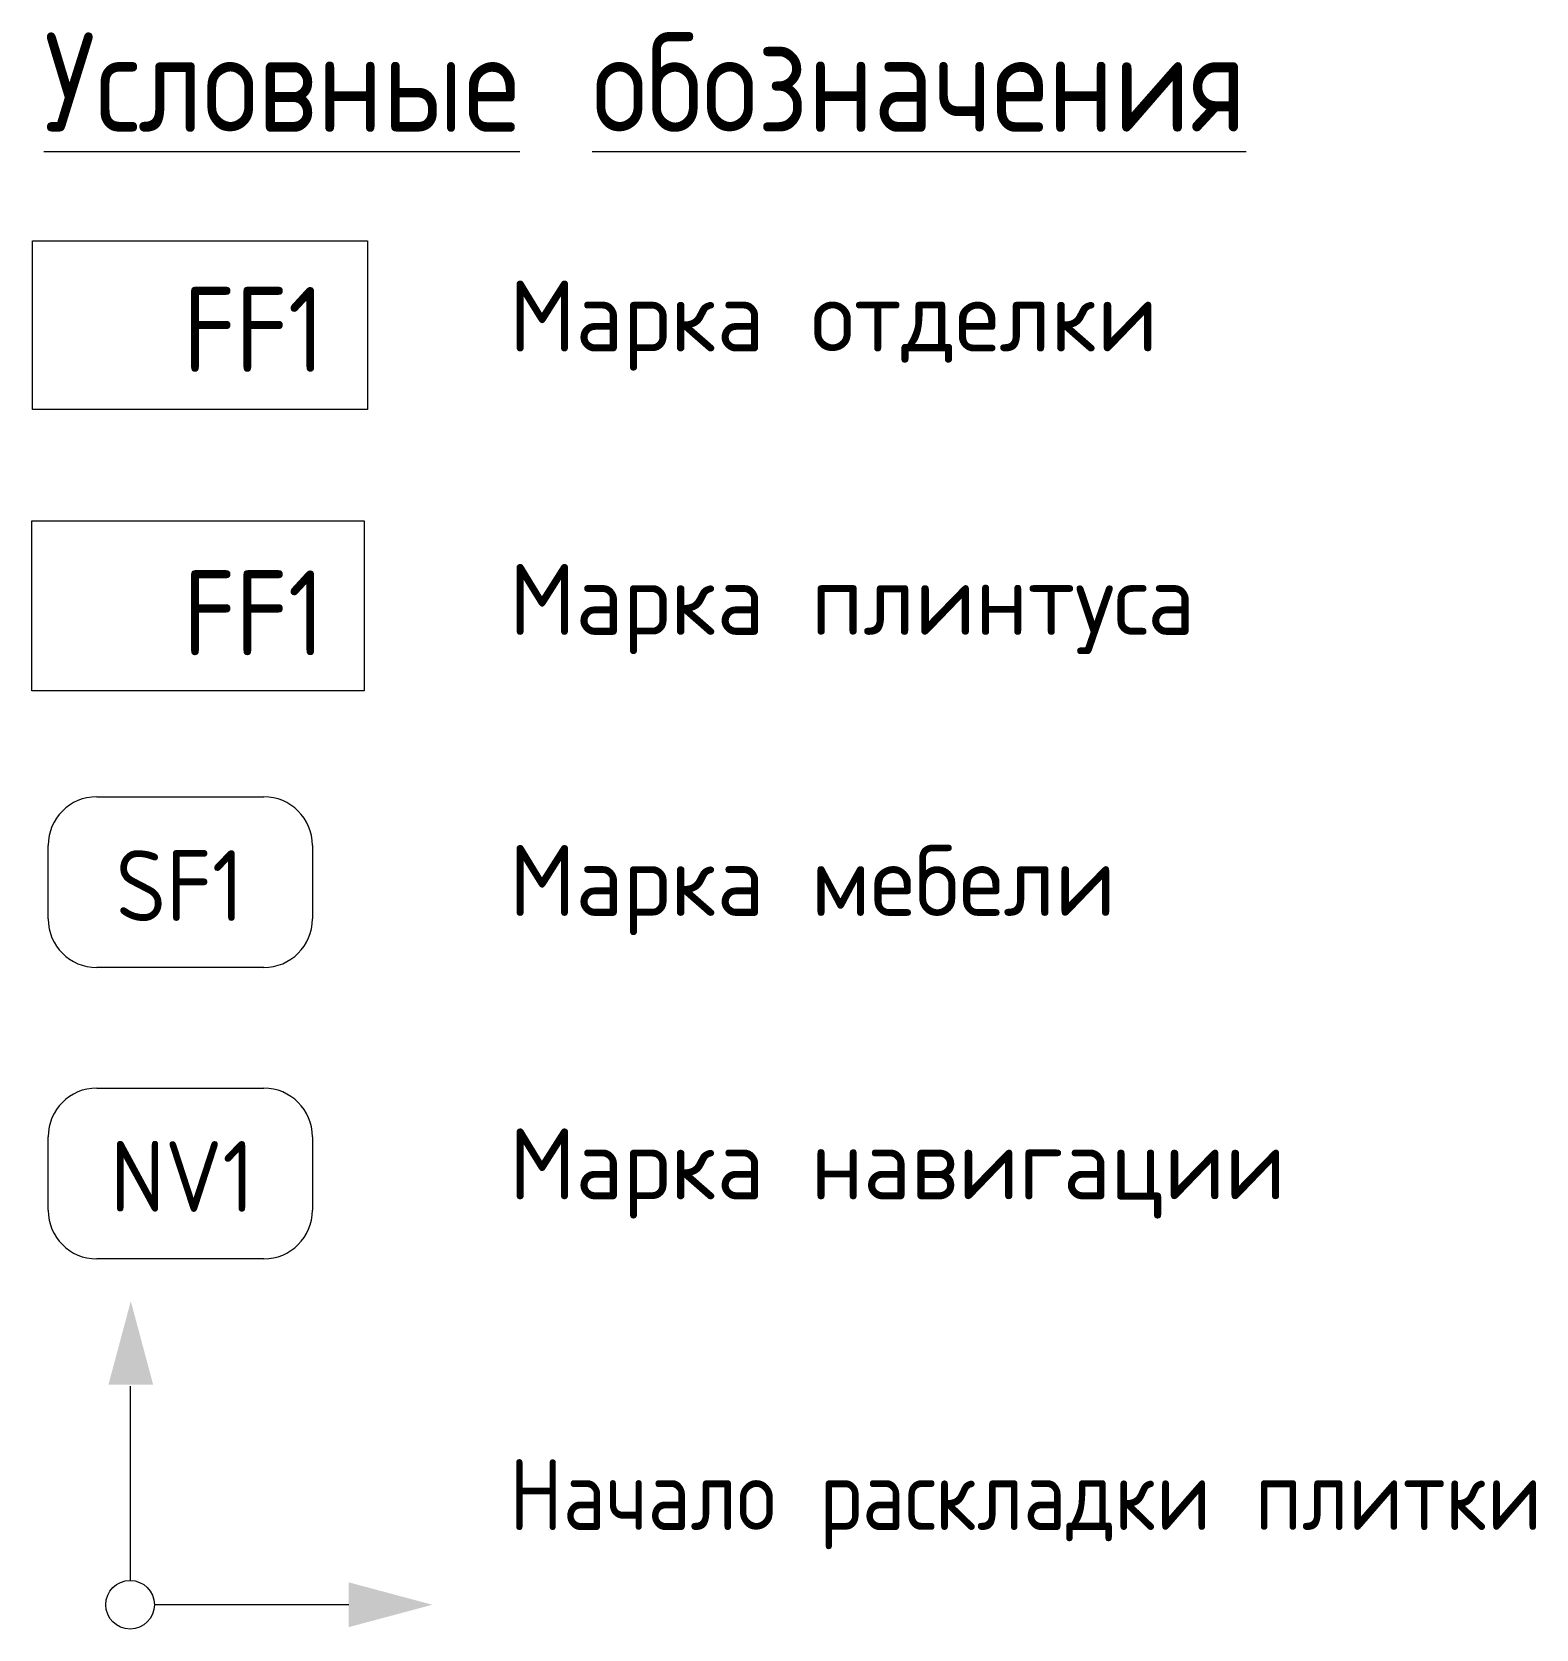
# Model space of a CAD drawing. Header units: millimetres. Extents: x 63432 to 177405, y -1987 to 27578.
# Drawn here: x 92908 to 96622, y -1987 to 1957 of the extents above; entities that cross this region are included whole.
import ezdxf

# ---------------------------------------------------------------- set-up
doc = ezdxf.new("R2010")
doc.units = ezdxf.units.MM
doc.layers.add('A-DETL', color=7, linetype='Continuous', lineweight=9)
doc.layers.add('G-ANNO-TEXT', color=7, linetype='Continuous', lineweight=9)
for name, color, linetype, lineweight, true_color in [('A-DETL-GENF-1', 1, 'Continuous', 9, 0xff0000), ('G-ANNO-TEXT-1', 7, 'Continuous', 9, 0x3c3c3c), ('G-ANNO-TEXT-2', 7, 'Continuous', 9, 0x008000), ('G-ANNO-TEXT-3', 1, 'Continuous', 9, 0xff0000)]:
    doc.layers.add(name, color=color, linetype=linetype, lineweight=lineweight, true_color=true_color)
doc.styles.add('GOST Common_1', font='GOST_Common.ttf', dxfattribs={"height": 175})
doc.styles.add('GOST Common_2', font='GOST_Common.ttf', dxfattribs={"width": 0.9, "height": 210})
doc.styles.add('GOST Common_3', font='GOST_Common.ttf', dxfattribs={"width": 0.9, "height": 245})
doc.styles.add('GOST Common_4', font='GOST_Common.ttf', dxfattribs={"width": 0.9, "height": 175})
doc.styles.add('ISOCPEUR_1', font='isocpeur.ttf', dxfattribs={"width": 0.9, "height": 175})

msp = doc.modelspace()

# ---------------------------------------------------------------- hatches: boundary and pattern name
at = {"layer": 'A-DETL-GENF-1'}
for points in [[(93096.9, -1383.9), (93207.5, -1383.9), (93152.2, -1177.4)], [(93690.5, -1982.5), (93896.9, -1927.2), (93690.5, -1871.9)]]:
    msp.add_hatch(color=256, dxfattribs=at).paths.add_polyline_path(points)

# ---------------------------------------------------------------- linework, layer by layer
at = {"layer": 'A-DETL'}
for p, q in [((92908.1, 750.1), (93728.1, 750.1)), ((92908.1, 330.1), (92908.1, 750.1)), ((93728.1, 750.1), (93728.1, 330.1)), ((93728.1, 330.1), (92908.1, 330.1)), ((93068.1, 68.3), (93480.6, 68.3)), ((92948.1, -233.3), (92948.1, -51.7)), ((93600.6, -51.7), (93600.6, -233.3)), ((93480.6, -353.3), (93068.1, -353.3)), ((93068.1, -651.3), (93480.6, -651.3)), ((92948.1, -953), (92948.1, -771.3)), ((93600.6, -771.3), (93600.6, -953)), ((93480.6, -1073), (93068.1, -1073)), ((93150.5, -1387.2), (93150.5, -1867.2)), ((93690.5, -1927.2), (93210.5, -1927.2))]:
    msp.add_line(p, q, dxfattribs=at)
msp.add_circle((93150.5, -1927.2), 60, dxfattribs=at)
for centre, start, end in [((93068.1, -51.7), 90, 180), ((93480.6, -51.7), 0, 90), ((93068.1, -233.3), 180, 270), ((93480.6, -233.3), 270, 0), ((93068.1, -771.3), 90, 180), ((93480.6, -771.3), 0, 90), ((93068.1, -953), 180, 270), ((93480.6, -953), 270, 0)]:
    msp.add_arc(centre, 120, start, end, dxfattribs=at)
at = {"layer": 'G-ANNO-TEXT-1', "flags": 128}
msp.add_lwpolyline([(92909.6, 1441.6), (93736.7, 1441.6), (93736.7, 1024.4), (92909.6, 1024.4)], close=True, dxfattribs=at)

# ---------------------------------------------------------------- texts
at = {"layer": 'G-ANNO-TEXT', "attachment_point": 1}
for s, insert, char_height, width, style in [('\\LУсловные', (92937.6, 1955.6), 245, 1550.544, 'GOST Common_3'), ('\\L\\fGOST Common|b0|i0|c204|p34|;\\W.9;\\L ', (94216.9, 1955.6), 245, 90.911, 'GOST Common_3'), ('\\Lобозначения', (94291.9, 1955.6), 245, 2111.164, 'GOST Common_3'), ('Начало', (94086.3, -1567.6), 175, 863.658, 'GOST Common_4'), ('\\fGOST Common|b0|i0|c204|p34|;\\W.9; ', (94798.9, -1567.6), 175, 65.658, 'GOST Common_4'), ('\\fGOST Common|b0|i0|c204|p34|;\\W.9; ', (95874, -1567.6), 175, 65.658, 'GOST Common_4'), ('раскладки', (94853.1, -1567.6), 175, 1237.405, 'GOST Common_4'), ('плитки', (95928.2, -1567.6), 175, 853.557, 'GOST Common_4')]:
    msp.add_mtext(s, dxfattribs=dict(at, insert=insert, char_height=char_height, width=width, style=style))
at = {"layer": 'G-ANNO-TEXT-1', "attachment_point": 1}
for s, insert, char_height, width, style in [('Марка', (94086.3, 1343.2), 175, 830.548, 'GOST Common_1'), ('\\fGOST Common|b0|i0|c204|p34|; ', (94771.6, 1343.2), 175, 72.954, 'GOST Common_1'), ('   FF1   ', (92937.6, 1327.3), 210, 929.316, 'GOST Common_2'), ('отделки', (94831.8, 1343.2), 175, 1099.915, 'GOST Common_1'), ('Марка', (94086.3, 643.2), 175, 830.548, 'GOST Common_1'), ('\\fGOST Common|b0|i0|c204|p34|; ', (94771.6, 643.2), 175, 72.954, 'GOST Common_1'), ('плинтуса', (94831.8, 643.2), 175, 1245.822, 'GOST Common_1'), ('Марка', (94086.3, -50.9), 175, 830.548, 'GOST Common_1'), ('\\fGOST Common|b0|i0|c204|p34|; ', (94771.6, -50.9), 175, 72.954, 'GOST Common_1'), ('мебели', (94831.8, -50.9), 175, 925.949, 'GOST Common_1'), ('Марка', (94086.3, -750.9), 175, 830.548, 'GOST Common_1'), ('\\fGOST Common|b0|i0|c204|p34|; ', (94771.6, -750.9), 175, 72.954, 'GOST Common_1'), ('навигации', (94831.8, -750.9), 175, 1414.177, 'GOST Common_1')]:
    msp.add_mtext(s, dxfattribs=dict(at, insert=insert, char_height=char_height, width=width, style=style))
at = {"layer": 'G-ANNO-TEXT-2', "char_height": 175, "attachment_point": 1, "style": 'ISOCPEUR_1'}
for s, insert, width in [('SF1', (93115, -63.7), 383.848), ('NV1', (93101.1, -782), 419.202)]:
    msp.add_mtext(s, dxfattribs=dict(at, insert=insert, width=width))
at = {"layer": 'G-ANNO-TEXT-3', "insert": (92937.6, 627.3), "char_height": 210, "width": 929.316, "attachment_point": 1, "style": 'GOST Common_2'}
msp.add_mtext('   FF1   ', dxfattribs=at)

doc.saveas('drawing.dxf')
